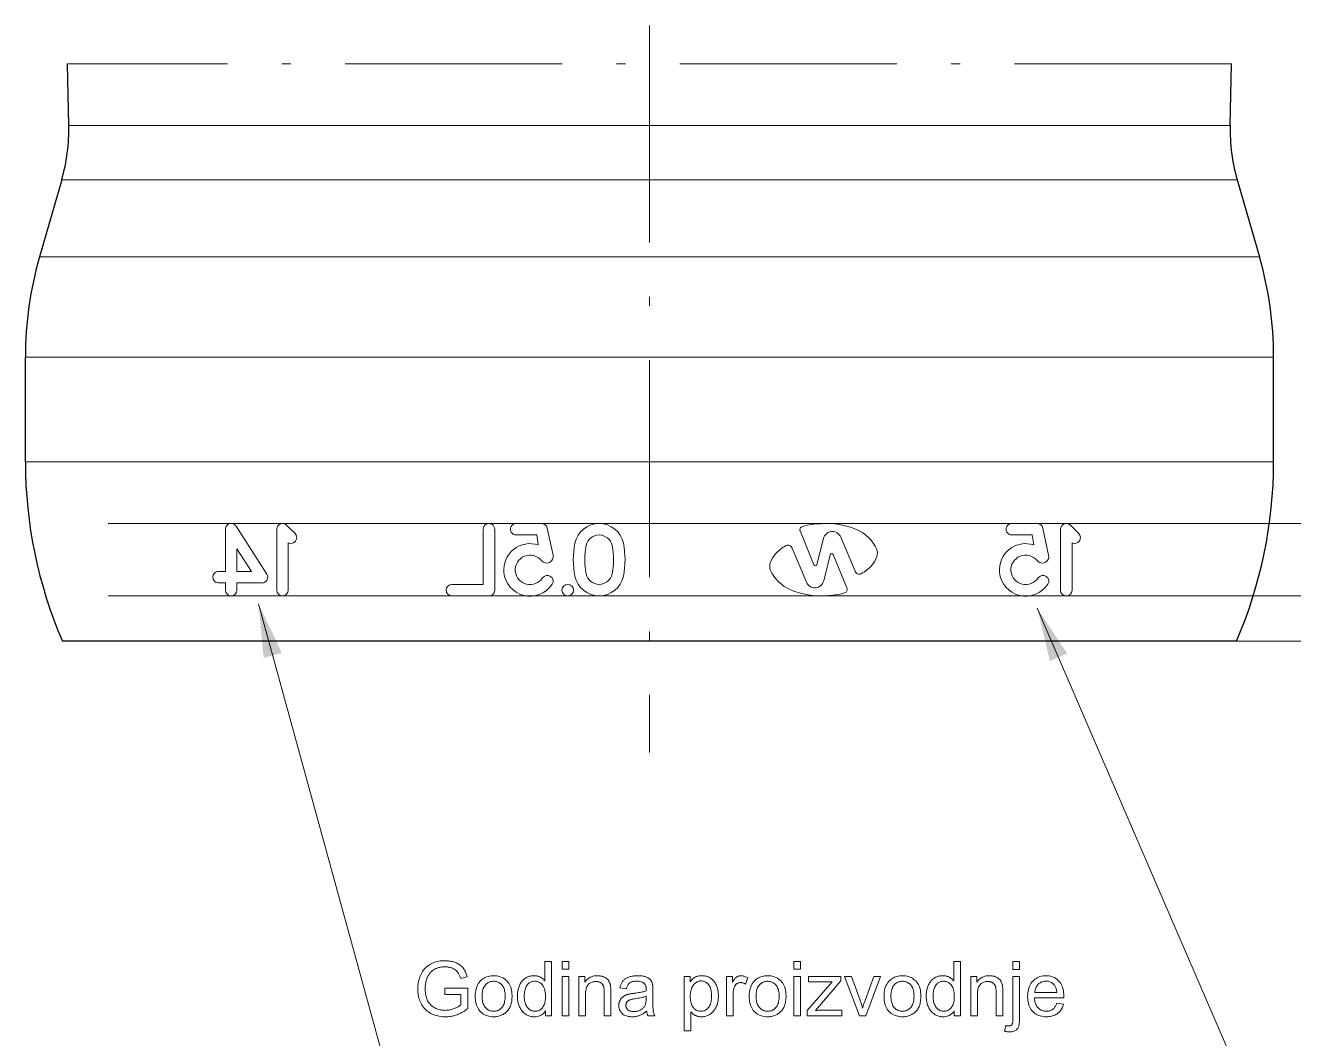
# Model space of a CAD drawing. Extents: x -99 to 297, y 0 to 529.
# Drawn here: x 186.3 to 256.4, y 100.9 to 156.9 of the extents above; entities that cross this region are included whole.
import ezdxf

# ---------------------------------------------------------------- set-up
doc = ezdxf.new("R2010")
doc.units = 0
doc.linetypes.add('DASHDOT', pattern=[18.5, 12, -3, 0.5, -3])

msp = doc.modelspace()

# ---------------------------------------------------------------- linework, layer by layer
at = {"color": 7, "linetype": 'DASHDOT', "lineweight": 13}
for p, q in [((220.756, 156.934), (220.756, 116.74)), ((252.935, 154.808), (188.577, 154.808))]:
    msp.add_line(p, q, dxfattribs=at)
at = {"color": 7, "lineweight": 30, "ltscale": 0.085173}
for p, q in [((188.656, 151.402), (188.577, 154.808)), ((252.856, 151.402), (252.935, 154.808))]:
    msp.add_line(p, q, dxfattribs=at)
at = {"color": 7, "lineweight": 13}
for p, q in [((248.927, 151.402), (188.656, 151.402)), ((249.268, 148.398), (188.267, 148.398)), ((250.345, 144.147), (187.04, 144.147)), ((251.033, 138.602), (186.256, 138.602)), ((251.033, 132.802), (186.256, 132.802)), ((190.837, 129.402), (250.655, 129.402)), ((190.837, 125.402), (250.655, 125.402))]:
    msp.add_line(p, q, dxfattribs=at)
at = {"color": 7, "lineweight": 13, "ltscale": 0.09824}
msp.add_line((252.856, 151.402), (248.927, 151.402), dxfattribs=at)
at = {"color": 7, "lineweight": 30, "ltscale": 0.110604}
for p, q in [((188.267, 148.398), (187.04, 144.147)), ((253.246, 148.398), (254.472, 144.147))]:
    msp.add_line(p, q, dxfattribs=at)
at = {"color": 7, "lineweight": 13, "ltscale": 0.099431}
msp.add_line((253.246, 148.398), (249.268, 148.398), dxfattribs=at)
at = {"color": 7, "lineweight": 13, "ltscale": 0.103185}
msp.add_line((254.472, 144.147), (250.345, 144.147), dxfattribs=at)
at = {"color": 7, "lineweight": 30, "ltscale": 0.145}
for p, q in [((186.256, 132.802), (186.256, 138.602)), ((255.256, 132.802), (255.256, 138.602))]:
    msp.add_line(p, q, dxfattribs=at)
at = {"color": 7, "lineweight": 13, "ltscale": 0.105585}
for p, q in [((255.256, 138.602), (251.033, 138.602)), ((255.256, 132.802), (251.033, 132.802))]:
    msp.add_line(p, q, dxfattribs=at)
at = {"color": 7, "lineweight": 13, "ltscale": 0.058433}
msp.add_line((197.317, 126.755), (197.317, 129.093), dxfattribs=at)
msp.add_line((197.317, 126.755), (197.317, 129.093), dxfattribs=at)
at = {"color": 7, "lineweight": 13, "ltscale": 0.078729}
msp.add_line((197.902, 129.259), (199.604, 126.609), dxfattribs=at)
msp.add_line((197.902, 129.259), (199.604, 126.609), dxfattribs=at)
at = {"color": 7, "lineweight": 13, "ltscale": 0.084102}
for p, q in [((200.155, 125.723), (200.155, 129.087)), ((200.155, 125.723), (200.155, 129.087)), ((212.2, 129.084), (212.2, 125.72)), ((243.479, 125.72), (243.479, 129.084)), ((243.479, 125.72), (243.479, 129.084))]:
    msp.add_line(p, q, dxfattribs=at)
at = {"color": 7, "lineweight": 13, "ltscale": 0.016542}
for p, q in [((200.698, 129.312), (201.165, 128.844)), ((200.698, 129.312), (201.165, 128.844)), ((244.021, 129.309), (244.489, 128.841)), ((244.021, 129.309), (244.489, 128.841))]:
    msp.add_line(p, q, dxfattribs=at)
at = {"color": 7, "lineweight": 13, "ltscale": 0.076154}
msp.add_line((211.564, 129.084), (211.564, 126.038), dxfattribs=at)
at = {"color": 7, "lineweight": 13, "ltscale": 0.035206}
for p, q in [((213.385, 129.402), (214.794, 129.402)), ((240.783, 129.402), (242.191, 129.402))]:
    msp.add_line(p, q, dxfattribs=at)
at = {"color": 7, "lineweight": 13, "ltscale": 0.038399}
for p, q in [((215.105, 129.15), (215.424, 127.648)), ((242.502, 129.15), (242.821, 127.648))]:
    msp.add_line(p, q, dxfattribs=at)
at = {"color": 5, "lineweight": 13}
for p, q in [((250.655, 129.402), (276.704, 129.402)), ((250.655, 125.402), (276.704, 125.402))]:
    msp.add_line(p, q, dxfattribs=at)
at = {"color": 7, "lineweight": 13, "ltscale": 0.065396}
for p, q in [((200.791, 125.723), (200.791, 128.339)), ((200.791, 125.723), (200.791, 128.339)), ((244.115, 125.72), (244.115, 128.336)), ((244.115, 125.72), (244.115, 128.336))]:
    msp.add_line(p, q, dxfattribs=at)
at = {"color": 7, "lineweight": 13, "ltscale": 0.028398}
for p, q in [((213.385, 128.766), (214.521, 128.766)), ((240.783, 128.766), (241.919, 128.766))]:
    msp.add_line(p, q, dxfattribs=at)
at = {"color": 7, "lineweight": 13, "ltscale": 0.0139}
for p, q in [((214.521, 128.766), (214.607, 128.217)), ((241.919, 128.766), (242.004, 128.217))]:
    msp.add_line(p, q, dxfattribs=at)
at = {"color": 7, "lineweight": 13, "ltscale": 0.049783}
for p, q in [((229.095, 128.959), (229.848, 127.115)), ((231.666, 125.845), (230.913, 127.688))]:
    msp.add_line(p, q, dxfattribs=at)
at = {"color": 7, "lineweight": 13, "ltscale": 0.037178}
msp.add_line((230.374, 128.572), (230.013, 127.13), dxfattribs=at)
at = {"color": 7, "lineweight": 13, "ltscale": 0.051189}
for p, q in [((231.33, 128.646), (232.124, 126.758)), ((229.431, 126.158), (228.637, 128.045))]:
    msp.add_line(p, q, dxfattribs=at)
at = {"color": 7, "lineweight": 13, "ltscale": 0.037092}
msp.add_line((197.953, 128.004), (198.755, 126.755), dxfattribs=at)
msp.add_line((197.953, 128.004), (198.755, 126.755), dxfattribs=at)
at = {"color": 7, "lineweight": 13, "ltscale": 0.031208}
msp.add_line((197.953, 128.004), (197.953, 126.755), dxfattribs=at)
msp.add_line((197.953, 128.004), (197.953, 126.755), dxfattribs=at)
at = {"color": 7, "lineweight": 13, "ltscale": 0.037179}
msp.add_line((230.387, 126.231), (230.748, 127.674), dxfattribs=at)
at = {"color": 7, "lineweight": 13, "ltscale": 0.009631}
for p, q in [((196.932, 126.755), (197.317, 126.755)), ((196.932, 126.755), (197.317, 126.755)), ((197.317, 126.119), (196.932, 126.119)), ((197.317, 126.119), (196.932, 126.119))]:
    msp.add_line(p, q, dxfattribs=at)
at = {"color": 7, "lineweight": 13, "ltscale": 0.020046}
msp.add_line((197.953, 126.755), (198.755, 126.755), dxfattribs=at)
msp.add_line((197.953, 126.755), (198.755, 126.755), dxfattribs=at)
at = {"color": 7, "lineweight": 13, "ltscale": 0.009946}
for p, q in [((197.317, 126.119), (197.317, 125.721)), ((197.317, 126.119), (197.317, 125.721)), ((197.953, 126.119), (197.953, 125.721)), ((197.953, 126.119), (197.953, 125.721))]:
    msp.add_line(p, q, dxfattribs=at)
at = {"color": 7, "lineweight": 13, "ltscale": 0.034599}
msp.add_line((199.337, 126.119), (197.953, 126.119), dxfattribs=at)
at = {"color": 7, "lineweight": 13, "ltscale": 0.043213}
msp.add_line((211.564, 126.038), (209.835, 126.038), dxfattribs=at)
at = {"color": 7, "lineweight": 13, "ltscale": 0.051162}
msp.add_line((211.882, 125.402), (209.835, 125.402), dxfattribs=at)
at = {"color": 5, "lineweight": 13, "ltscale": 0.401656}
msp.add_line((250.655, 125.402), (266.721, 125.402), dxfattribs=at)
at = {"color": 7, "lineweight": 30}
msp.add_line((253.206, 122.902), (188.306, 122.902), dxfattribs=at)
at = {"color": 5, "lineweight": 13, "ltscale": 0.337868}
msp.add_line((253.206, 122.902), (266.721, 122.902), dxfattribs=at)
at = {"color": 7, "lineweight": 13}
for points in [[(199.149, 124.958), (207.073, 96.115), (243.836, 96.115)], [(242.194, 124.72), (254.536, 96.137), (280.364, 96.137)]]:
    msp.add_lwpolyline(points, dxfattribs=at)
for points in [[(209.451, 103.362), (209.451, 103.714), (210.722, 103.716), (210.722, 102.602), (210.663, 102.557), (210.604, 102.514), (210.545, 102.473), (210.485, 102.434), (210.425, 102.398), (210.364, 102.364), (210.303, 102.332), (210.242, 102.303), (210.18, 102.276), (210.118, 102.251), (210.056, 102.229), (209.993, 102.209), (209.93, 102.191), (209.867, 102.176), (209.803, 102.163), (209.739, 102.153), (209.675, 102.144), (209.61, 102.139), (209.545, 102.135), (209.48, 102.134), (209.392, 102.136), (209.306, 102.141), (209.222, 102.151), (209.139, 102.164), (209.058, 102.181), (208.978, 102.202), (208.9, 102.227), (208.824, 102.255), (208.749, 102.287), (208.676, 102.323), (208.606, 102.363), (208.539, 102.406), (208.476, 102.452), (208.416, 102.502), (208.359, 102.555), (208.307, 102.611), (208.257, 102.671), (208.212, 102.734), (208.17, 102.801), (208.131, 102.871), (208.096, 102.943), (208.065, 103.017), (208.037, 103.093), (208.013, 103.17), (207.993, 103.25), (207.976, 103.33), (207.963, 103.413), (207.954, 103.497), (207.949, 103.583), (207.947, 103.671), (207.949, 103.758), (207.954, 103.843), (207.963, 103.928), (207.976, 104.012), (207.993, 104.094), (208.013, 104.175), (208.037, 104.255), (208.064, 104.334), (208.095, 104.412), (208.13, 104.488), (208.168, 104.562), (208.21, 104.632), (208.254, 104.698), (208.302, 104.761), (208.353, 104.819), (208.408, 104.873), (208.465, 104.924), (208.526, 104.97), (208.59, 105.013), (208.657, 105.052), (208.727, 105.087), (208.799, 105.118), (208.873, 105.146), (208.949, 105.17), (209.027, 105.19), (209.107, 105.207), (209.189, 105.22), (209.274, 105.229), (209.36, 105.234), (209.449, 105.236), (209.513, 105.235), (209.577, 105.232), (209.639, 105.227), (209.699, 105.219), (209.759, 105.21), (209.817, 105.198), (209.874, 105.184), (209.93, 105.169), (209.984, 105.151), (210.037, 105.131), (210.089, 105.109), (210.138, 105.085), (210.185, 105.06), (210.229, 105.033), (210.272, 105.005), (210.312, 104.974), (210.35, 104.943), (210.385, 104.909), (210.419, 104.874), (210.45, 104.837), (210.479, 104.798), (210.507, 104.757), (210.533, 104.714), (210.558, 104.668), (210.581, 104.62), (210.603, 104.57), (210.624, 104.517), (210.643, 104.463), (210.66, 104.405), (210.677, 104.346), (210.319, 104.248), (210.305, 104.293), (210.29, 104.335), (210.275, 104.376), (210.259, 104.415), (210.243, 104.452), (210.226, 104.487), (210.208, 104.52), (210.19, 104.552), (210.171, 104.581), (210.151, 104.608), (210.13, 104.634), (210.107, 104.658), (210.083, 104.682), (210.057, 104.704), (210.029, 104.726), (210, 104.746), (209.968, 104.766), (209.935, 104.784), (209.901, 104.801), (209.864, 104.818), (209.827, 104.833), (209.788, 104.846), (209.749, 104.858), (209.709, 104.868), (209.668, 104.877), (209.626, 104.884), (209.584, 104.889), (209.54, 104.893), (209.496, 104.896), (209.451, 104.896), (209.397, 104.896), (209.345, 104.893), (209.294, 104.889), (209.245, 104.883), (209.197, 104.876), (209.151, 104.867), (209.106, 104.856), (209.063, 104.843), (209.021, 104.829), (208.98, 104.814), (208.941, 104.796), (208.904, 104.778), (208.868, 104.759), (208.834, 104.739), (208.801, 104.718), (208.77, 104.695), (208.74, 104.672), (208.712, 104.648), (208.685, 104.622), (208.66, 104.596), (208.636, 104.568), (208.614, 104.541), (208.592, 104.512), (208.571, 104.483), (208.552, 104.454), (208.533, 104.424), (208.516, 104.393), (208.5, 104.362), (208.485, 104.331), (208.471, 104.299), (208.449, 104.243), (208.43, 104.186), (208.412, 104.128), (208.397, 104.069), (208.385, 104.009), (208.374, 103.948), (208.366, 103.886), (208.361, 103.823), (208.357, 103.76), (208.356, 103.695), (208.358, 103.616), (208.362, 103.54), (208.369, 103.466), (208.378, 103.395), (208.391, 103.327), (208.406, 103.261), (208.424, 103.198), (208.445, 103.137), (208.468, 103.079), (208.494, 103.024), (208.523, 102.971), (208.555, 102.922), (208.589, 102.874), (208.625, 102.83), (208.664, 102.789), (208.705, 102.75), (208.749, 102.714), (208.796, 102.681), (208.845, 102.65), (208.896, 102.623), (208.95, 102.598), (209.003, 102.576), (209.058, 102.556), (209.113, 102.539), (209.169, 102.525), (209.225, 102.513), (209.282, 102.504), (209.34, 102.497), (209.398, 102.493), (209.457, 102.492), (209.509, 102.493), (209.56, 102.496), (209.611, 102.501), (209.661, 102.508), (209.712, 102.517), (209.762, 102.528), (209.812, 102.541), (209.862, 102.555), (209.911, 102.572), (209.961, 102.591), (210.008, 102.611), (210.054, 102.631), (210.097, 102.652), (210.138, 102.673), (210.176, 102.694), (210.212, 102.715), (210.246, 102.737), (210.277, 102.758), (210.306, 102.781), (210.333, 102.803), (210.333, 103.362)], [(215.001, 102.185), (215.001, 102.459), (214.957, 102.398), (214.91, 102.343), (214.859, 102.294), (214.804, 102.252), (214.745, 102.217), (214.683, 102.188), (214.616, 102.165), (214.546, 102.149), (214.471, 102.139), (214.393, 102.136), (214.341, 102.137), (214.291, 102.142), (214.241, 102.149), (214.192, 102.159), (214.144, 102.172), (214.096, 102.187), (214.05, 102.206), (214.004, 102.228), (213.959, 102.252), (213.915, 102.279), (213.873, 102.309), (213.832, 102.341), (213.793, 102.375), (213.757, 102.412), (213.722, 102.451), (213.689, 102.492), (213.658, 102.535), (213.629, 102.581), (213.602, 102.629), (213.578, 102.679), (213.555, 102.731), (213.534, 102.785), (213.516, 102.84), (213.501, 102.897), (213.488, 102.955), (213.477, 103.015), (213.469, 103.076), (213.463, 103.139), (213.459, 103.204), (213.458, 103.27), (213.459, 103.334), (213.462, 103.397), (213.468, 103.459), (213.475, 103.52), (213.485, 103.58), (213.497, 103.638), (213.511, 103.695), (213.527, 103.752), (213.546, 103.806), (213.566, 103.86), (213.589, 103.912), (213.614, 103.961), (213.641, 104.008), (213.67, 104.052), (213.702, 104.094), (213.735, 104.133), (213.771, 104.17), (213.809, 104.205), (213.849, 104.237), (213.892, 104.266), (213.936, 104.293), (213.98, 104.317), (214.026, 104.338), (214.073, 104.357), (214.121, 104.372), (214.17, 104.385), (214.22, 104.395), (214.271, 104.402), (214.324, 104.406), (214.377, 104.407), (214.415, 104.407), (214.453, 104.404), (214.491, 104.4), (214.527, 104.394), (214.562, 104.387), (214.597, 104.378), (214.631, 104.367), (214.663, 104.354), (214.695, 104.34), (214.727, 104.324), (214.757, 104.307), (214.786, 104.289), (214.813, 104.27), (214.84, 104.25), (214.866, 104.229), (214.89, 104.207), (214.913, 104.184), (214.935, 104.16), (214.956, 104.135), (214.976, 104.109), (214.976, 105.185), (215.343, 105.185), (215.343, 102.185)], [(215.924, 104.761), (215.924, 105.185), (216.292, 105.185), (216.292, 104.761)], [(228.738, 104.761), (228.738, 105.185), (229.107, 105.185), (229.107, 104.761)], [(237.599, 102.185), (237.599, 102.459), (237.556, 102.398), (237.509, 102.343), (237.457, 102.294), (237.403, 102.252), (237.344, 102.217), (237.281, 102.188), (237.214, 102.165), (237.144, 102.149), (237.07, 102.139), (236.991, 102.136), (236.94, 102.137), (236.889, 102.142), (236.839, 102.149), (236.79, 102.159), (236.742, 102.172), (236.694, 102.187), (236.648, 102.206), (236.602, 102.228), (236.557, 102.252), (236.513, 102.279), (236.471, 102.309), (236.43, 102.341), (236.391, 102.375), (236.355, 102.412), (236.32, 102.451), (236.287, 102.492), (236.256, 102.535), (236.228, 102.581), (236.201, 102.629), (236.176, 102.679), (236.153, 102.731), (236.133, 102.785), (236.115, 102.84), (236.099, 102.897), (236.086, 102.955), (236.075, 103.015), (236.067, 103.076), (236.061, 103.139), (236.057, 103.204), (236.056, 103.27), (236.057, 103.334), (236.06, 103.397), (236.066, 103.459), (236.073, 103.52), (236.083, 103.58), (236.095, 103.638), (236.109, 103.695), (236.125, 103.752), (236.144, 103.806), (236.164, 103.86), (236.187, 103.912), (236.212, 103.961), (236.239, 104.008), (236.269, 104.052), (236.3, 104.094), (236.334, 104.133), (236.369, 104.17), (236.407, 104.205), (236.448, 104.237), (236.49, 104.266), (236.534, 104.293), (236.579, 104.317), (236.625, 104.338), (236.672, 104.357), (236.72, 104.372), (236.769, 104.385), (236.819, 104.395), (236.87, 104.402), (236.922, 104.406), (236.975, 104.407), (237.014, 104.407), (237.052, 104.404), (237.089, 104.4), (237.125, 104.394), (237.161, 104.387), (237.195, 104.378), (237.229, 104.367), (237.262, 104.354), (237.294, 104.34), (237.325, 104.324), (237.355, 104.307), (237.384, 104.289), (237.412, 104.27), (237.438, 104.25), (237.464, 104.229), (237.488, 104.207), (237.512, 104.184), (237.534, 104.16), (237.555, 104.135), (237.574, 104.109), (237.574, 105.185), (237.941, 105.185), (237.941, 102.185)], [(240.849, 104.757), (240.849, 105.185), (241.217, 105.185), (241.217, 104.757)], [(211.123, 103.272), (211.126, 103.389), (211.136, 103.501), (211.153, 103.606), (211.177, 103.704), (211.207, 103.797), (211.244, 103.883), (211.287, 103.963), (211.338, 104.037), (211.395, 104.105), (211.458, 104.166), (211.516, 104.212), (211.576, 104.253), (211.638, 104.289), (211.702, 104.32), (211.77, 104.347), (211.839, 104.369), (211.911, 104.386), (211.986, 104.398), (212.063, 104.405), (212.142, 104.407), (212.23, 104.404), (212.315, 104.396), (212.396, 104.381), (212.474, 104.36), (212.549, 104.334), (212.621, 104.302), (212.689, 104.263), (212.754, 104.219), (212.816, 104.169), (212.875, 104.114), (212.929, 104.053), (212.977, 103.987), (213.02, 103.917), (213.057, 103.843), (213.088, 103.764), (213.114, 103.681), (213.133, 103.593), (213.148, 103.5), (213.156, 103.404), (213.159, 103.302), (213.158, 103.22), (213.154, 103.142), (213.148, 103.067), (213.139, 102.995), (213.128, 102.928), (213.114, 102.863), (213.097, 102.803), (213.078, 102.746), (213.057, 102.692), (213.033, 102.642), (213.007, 102.595), (212.978, 102.55), (212.947, 102.508), (212.914, 102.467), (212.879, 102.429), (212.841, 102.392), (212.801, 102.358), (212.758, 102.326), (212.714, 102.297), (212.667, 102.269), (212.618, 102.244), (212.569, 102.221), (212.519, 102.201), (212.467, 102.184), (212.415, 102.169), (212.362, 102.157), (212.309, 102.148), (212.254, 102.141), (212.198, 102.137), (212.142, 102.136), (212.052, 102.139), (211.966, 102.148), (211.884, 102.162), (211.805, 102.183), (211.729, 102.209), (211.657, 102.241), (211.589, 102.279), (211.524, 102.323), (211.462, 102.373), (211.404, 102.428), (211.351, 102.49), (211.303, 102.556), (211.261, 102.627), (211.224, 102.704), (211.193, 102.786), (211.168, 102.872), (211.148, 102.965), (211.134, 103.062), (211.126, 103.164)], [(211.501, 103.272), (211.503, 103.19), (211.509, 103.113), (211.518, 103.04), (211.531, 102.971), (211.547, 102.907), (211.567, 102.846), (211.591, 102.79), (211.618, 102.738), (211.649, 102.69), (211.684, 102.646), (211.721, 102.607), (211.76, 102.572), (211.801, 102.54), (211.844, 102.513), (211.889, 102.491), (211.936, 102.472), (211.985, 102.457), (212.035, 102.447), (212.088, 102.441), (212.142, 102.439), (212.196, 102.441), (212.248, 102.447), (212.298, 102.458), (212.347, 102.472), (212.393, 102.491), (212.438, 102.514), (212.481, 102.541), (212.522, 102.572), (212.561, 102.608), (212.598, 102.647), (212.633, 102.691), (212.664, 102.74), (212.691, 102.792), (212.715, 102.849), (212.735, 102.911), (212.751, 102.977), (212.764, 103.047), (212.773, 103.122), (212.779, 103.201), (212.78, 103.284), (212.779, 103.363), (212.773, 103.437), (212.764, 103.508), (212.751, 103.575), (212.735, 103.638), (212.715, 103.697), (212.691, 103.753), (212.663, 103.804), (212.632, 103.851), (212.597, 103.895), (212.56, 103.934), (212.52, 103.969), (212.479, 104.001), (212.437, 104.028), (212.392, 104.05), (212.345, 104.069), (212.297, 104.084), (212.247, 104.094), (212.196, 104.1), (212.142, 104.102), (212.088, 104.1), (212.035, 104.094), (211.985, 104.084), (211.936, 104.069), (211.889, 104.051), (211.844, 104.028), (211.801, 104.001), (211.76, 103.97), (211.721, 103.935), (211.684, 103.896), (211.649, 103.852), (211.618, 103.805), (211.591, 103.753), (211.567, 103.697), (211.547, 103.636), (211.531, 103.572), (211.518, 103.503), (211.509, 103.43), (211.503, 103.353)], [(213.836, 103.27), (213.838, 103.188), (213.843, 103.111), (213.852, 103.038), (213.865, 102.969), (213.88, 102.905), (213.9, 102.844), (213.923, 102.788), (213.949, 102.737), (213.979, 102.689), (214.012, 102.645), (214.048, 102.606), (214.085, 102.571), (214.124, 102.54), (214.163, 102.513), (214.204, 102.49), (214.246, 102.472), (214.29, 102.457), (214.335, 102.447), (214.381, 102.441), (214.428, 102.439), (214.475, 102.441), (214.521, 102.447), (214.566, 102.456), (214.609, 102.47), (214.651, 102.488), (214.691, 102.51), (214.73, 102.535), (214.768, 102.565), (214.804, 102.599), (214.838, 102.636), (214.87, 102.678), (214.899, 102.723), (214.924, 102.773), (214.946, 102.827), (214.965, 102.886), (214.98, 102.948), (214.992, 103.014), (215, 103.085), (215.005, 103.16), (215.007, 103.239), (215.005, 103.326), (215, 103.408), (214.991, 103.485), (214.979, 103.558), (214.964, 103.626), (214.945, 103.689), (214.923, 103.747), (214.897, 103.801), (214.868, 103.85), (214.835, 103.894), (214.8, 103.933), (214.763, 103.969), (214.725, 104), (214.685, 104.027), (214.643, 104.05), (214.6, 104.069), (214.555, 104.084), (214.509, 104.094), (214.461, 104.1), (214.411, 104.102), (214.363, 104.1), (214.316, 104.094), (214.271, 104.084), (214.228, 104.07), (214.186, 104.052), (214.146, 104.03), (214.107, 104.004), (214.07, 103.974), (214.035, 103.94), (214.001, 103.902), (213.97, 103.859), (213.942, 103.812), (213.917, 103.761), (213.896, 103.704), (213.878, 103.644), (213.863, 103.578), (213.851, 103.508), (213.843, 103.433), (213.838, 103.354)], [(215.924, 102.185), (215.924, 104.358), (216.292, 104.358), (216.292, 102.185)], [(216.853, 102.185), (216.853, 104.358), (217.184, 104.358), (217.184, 104.049), (217.234, 104.117), (217.289, 104.178), (217.347, 104.232), (217.41, 104.278), (217.477, 104.318), (217.548, 104.35), (217.624, 104.375), (217.704, 104.393), (217.788, 104.404), (217.876, 104.407), (217.915, 104.407), (217.953, 104.405), (217.991, 104.401), (218.028, 104.396), (218.064, 104.39), (218.1, 104.382), (218.135, 104.373), (218.17, 104.362), (218.204, 104.35), (218.237, 104.337), (218.269, 104.322), (218.3, 104.307), (218.329, 104.29), (218.356, 104.273), (218.381, 104.255), (218.405, 104.236), (218.427, 104.216), (218.448, 104.196), (218.467, 104.174), (218.484, 104.152), (218.5, 104.128), (218.514, 104.104), (218.528, 104.079), (218.541, 104.053), (218.553, 104.026), (218.564, 103.999), (218.574, 103.97), (218.583, 103.941), (218.591, 103.91), (218.598, 103.879), (218.602, 103.857), (218.606, 103.832), (218.609, 103.804), (218.611, 103.773), (218.614, 103.739), (218.616, 103.701), (218.617, 103.661), (218.618, 103.617), (218.619, 103.571), (218.619, 103.521), (218.619, 102.185), (218.25, 102.185), (218.25, 103.507), (218.25, 103.551), (218.249, 103.592), (218.247, 103.632), (218.244, 103.669), (218.24, 103.704), (218.235, 103.736), (218.229, 103.766), (218.223, 103.794), (218.216, 103.82), (218.207, 103.844), (218.198, 103.865), (218.188, 103.886), (218.176, 103.906), (218.162, 103.926), (218.148, 103.944), (218.132, 103.961), (218.115, 103.978), (218.096, 103.993), (218.076, 104.008), (218.055, 104.022), (218.033, 104.034), (218.01, 104.046), (217.986, 104.056), (217.961, 104.064), (217.936, 104.071), (217.91, 104.077), (217.883, 104.082), (217.856, 104.085), (217.827, 104.087), (217.798, 104.088), (217.752, 104.087), (217.707, 104.082), (217.663, 104.075), (217.62, 104.064), (217.579, 104.051), (217.539, 104.034), (217.5, 104.015), (217.463, 103.993), (217.427, 103.967), (217.392, 103.939), (217.36, 103.906), (217.33, 103.868), (217.305, 103.825), (217.283, 103.776), (217.264, 103.722), (217.248, 103.663), (217.236, 103.598), (217.228, 103.528), (217.223, 103.453), (217.221, 103.372), (217.221, 102.185)], [(220.602, 102.453), (220.561, 102.419), (220.52, 102.388), (220.48, 102.358), (220.44, 102.33), (220.401, 102.305), (220.362, 102.281), (220.323, 102.26), (220.284, 102.24), (220.246, 102.223), (220.208, 102.207), (220.17, 102.194), (220.131, 102.182), (220.092, 102.171), (220.052, 102.162), (220.012, 102.154), (219.971, 102.147), (219.929, 102.142), (219.887, 102.139), (219.845, 102.137), (219.802, 102.136), (219.732, 102.138), (219.665, 102.143), (219.602, 102.152), (219.542, 102.164), (219.485, 102.18), (219.432, 102.199), (219.381, 102.222), (219.335, 102.248), (219.291, 102.278), (219.251, 102.311), (219.215, 102.347), (219.182, 102.385), (219.153, 102.425), (219.128, 102.466), (219.107, 102.51), (219.09, 102.556), (219.076, 102.603), (219.066, 102.653), (219.061, 102.704), (219.059, 102.758), (219.059, 102.79), (219.062, 102.821), (219.065, 102.851), (219.07, 102.881), (219.077, 102.911), (219.085, 102.94), (219.094, 102.968), (219.105, 102.996), (219.118, 103.023), (219.131, 103.05), (219.146, 103.075), (219.162, 103.1), (219.179, 103.124), (219.197, 103.147), (219.215, 103.169), (219.235, 103.189), (219.255, 103.209), (219.276, 103.227), (219.299, 103.245), (219.322, 103.261), (219.346, 103.277), (219.37, 103.292), (219.395, 103.306), (219.421, 103.319), (219.447, 103.331), (219.474, 103.343), (219.501, 103.354), (219.529, 103.364), (219.558, 103.374), (219.587, 103.382), (219.61, 103.388), (219.635, 103.393), (219.662, 103.399), (219.691, 103.405), (219.723, 103.41), (219.757, 103.416), (219.793, 103.421), (219.831, 103.427), (219.871, 103.432), (219.914, 103.437), (220.001, 103.448), (220.083, 103.459), (220.161, 103.471), (220.233, 103.483), (220.301, 103.496), (220.365, 103.509), (220.423, 103.522), (220.477, 103.536), (220.527, 103.55), (220.571, 103.564), (220.571, 103.579), (220.572, 103.592), (220.572, 103.605), (220.572, 103.616), (220.573, 103.626), (220.573, 103.635), (220.573, 103.643), (220.573, 103.65), (220.573, 103.656), (220.573, 103.66), (220.572, 103.704), (220.569, 103.745), (220.564, 103.784), (220.556, 103.819), (220.547, 103.852), (220.536, 103.883), (220.522, 103.91), (220.506, 103.935), (220.489, 103.958), (220.469, 103.978), (220.439, 104.001), (220.407, 104.023), (220.372, 104.041), (220.334, 104.057), (220.293, 104.071), (220.25, 104.082), (220.204, 104.091), (220.155, 104.097), (220.104, 104.101), (220.049, 104.102), (219.999, 104.102), (219.951, 104.099), (219.906, 104.094), (219.863, 104.088), (219.823, 104.08), (219.786, 104.07), (219.752, 104.058), (219.72, 104.044), (219.692, 104.029), (219.666, 104.011), (219.641, 103.992), (219.619, 103.969), (219.597, 103.944), (219.577, 103.916), (219.558, 103.885), (219.54, 103.852), (219.524, 103.815), (219.509, 103.776), (219.495, 103.734), (219.482, 103.689), (219.122, 103.738), (219.133, 103.784), (219.144, 103.827), (219.157, 103.869), (219.172, 103.909), (219.187, 103.947), (219.204, 103.984), (219.222, 104.018), (219.241, 104.051), (219.262, 104.082), (219.284, 104.112), (219.307, 104.139), (219.333, 104.166), (219.36, 104.191), (219.39, 104.215), (219.421, 104.237), (219.455, 104.259), (219.491, 104.279), (219.528, 104.297), (219.568, 104.315), (219.609, 104.331), (219.652, 104.345), (219.697, 104.358), (219.743, 104.37), (219.79, 104.38), (219.839, 104.388), (219.889, 104.395), (219.94, 104.4), (219.993, 104.404), (220.047, 104.407), (220.102, 104.407), (220.157, 104.407), (220.21, 104.405), (220.26, 104.401), (220.308, 104.397), (220.355, 104.391), (220.399, 104.384), (220.441, 104.375), (220.481, 104.365), (220.519, 104.354), (220.555, 104.342), (220.589, 104.328), (220.621, 104.314), (220.651, 104.3), (220.679, 104.284), (220.706, 104.268), (220.73, 104.251), (220.753, 104.234), (220.774, 104.215), (220.793, 104.197), (220.81, 104.177), (220.826, 104.157), (220.841, 104.135), (220.855, 104.113), (220.868, 104.089), (220.88, 104.065), (220.891, 104.039), (220.901, 104.013), (220.91, 103.985), (220.918, 103.956), (220.925, 103.926), (220.929, 103.906), (220.932, 103.883), (220.934, 103.856), (220.937, 103.827), (220.939, 103.794), (220.941, 103.759), (220.942, 103.72), (220.943, 103.679), (220.943, 103.634), (220.943, 103.587), (220.943, 103.096), (220.944, 102.997), (220.944, 102.905), (220.946, 102.821), (220.947, 102.745), (220.949, 102.676), (220.952, 102.615), (220.955, 102.562), (220.959, 102.515), (220.963, 102.477), (220.967, 102.446), (220.972, 102.419), (220.978, 102.392), (220.985, 102.365), (220.993, 102.339), (221.002, 102.313), (221.012, 102.287), (221.023, 102.261), (221.034, 102.235), (221.047, 102.21), (221.06, 102.185), (220.675, 102.185), (220.664, 102.208), (220.654, 102.232), (220.645, 102.257), (220.636, 102.283), (220.628, 102.309), (220.621, 102.336), (220.615, 102.364), (220.61, 102.393), (220.605, 102.423)], [(222.679, 101.352), (222.679, 104.358), (223.014, 104.358), (223.014, 104.076), (223.038, 104.108), (223.063, 104.139), (223.088, 104.168), (223.114, 104.195), (223.141, 104.221), (223.168, 104.245), (223.196, 104.267), (223.224, 104.288), (223.253, 104.307), (223.283, 104.324), (223.313, 104.34), (223.345, 104.354), (223.378, 104.367), (223.412, 104.378), (223.448, 104.387), (223.485, 104.394), (223.523, 104.4), (223.562, 104.404), (223.603, 104.407), (223.645, 104.407), (223.7, 104.406), (223.753, 104.402), (223.806, 104.394), (223.857, 104.384), (223.907, 104.372), (223.955, 104.356), (224.002, 104.337), (224.048, 104.316), (224.093, 104.291), (224.136, 104.264), (224.177, 104.234), (224.217, 104.202), (224.254, 104.168), (224.289, 104.131), (224.323, 104.091), (224.354, 104.05), (224.383, 104.006), (224.41, 103.96), (224.434, 103.911), (224.457, 103.86), (224.478, 103.807), (224.496, 103.754), (224.512, 103.699), (224.527, 103.643), (224.538, 103.586), (224.548, 103.529), (224.556, 103.47), (224.561, 103.41), (224.564, 103.35), (224.566, 103.288), (224.564, 103.222), (224.561, 103.157), (224.555, 103.094), (224.546, 103.032), (224.536, 102.971), (224.522, 102.912), (224.507, 102.854), (224.489, 102.797), (224.469, 102.741), (224.446, 102.687), (224.421, 102.635), (224.394, 102.586), (224.364, 102.538), (224.333, 102.494), (224.299, 102.452), (224.263, 102.412), (224.225, 102.375), (224.185, 102.34), (224.143, 102.308), (224.098, 102.278), (224.052, 102.251), (224.006, 102.227), (223.959, 102.206), (223.912, 102.187), (223.864, 102.171), (223.816, 102.159), (223.767, 102.149), (223.718, 102.142), (223.668, 102.137), (223.618, 102.136), (223.582, 102.137), (223.546, 102.139), (223.511, 102.143), (223.477, 102.148), (223.443, 102.155), (223.411, 102.164), (223.379, 102.174), (223.348, 102.186), (223.317, 102.199), (223.288, 102.214), (223.259, 102.23), (223.231, 102.246), (223.205, 102.264), (223.179, 102.282), (223.154, 102.302), (223.131, 102.322), (223.108, 102.343), (223.087, 102.364), (223.067, 102.387), (223.047, 102.41), (223.047, 101.352)], [(223.012, 103.259), (223.014, 103.178), (223.019, 103.1), (223.028, 103.027), (223.04, 102.959), (223.055, 102.895), (223.074, 102.835), (223.096, 102.779), (223.121, 102.728), (223.15, 102.682), (223.182, 102.639), (223.217, 102.601), (223.253, 102.567), (223.291, 102.537), (223.33, 102.511), (223.37, 102.489), (223.412, 102.471), (223.455, 102.457), (223.5, 102.447), (223.546, 102.441), (223.594, 102.439), (223.642, 102.441), (223.689, 102.447), (223.735, 102.457), (223.779, 102.472), (223.821, 102.491), (223.863, 102.513), (223.903, 102.54), (223.941, 102.572), (223.978, 102.607), (224.014, 102.646), (224.047, 102.69), (224.077, 102.739), (224.103, 102.792), (224.126, 102.849), (224.145, 102.911), (224.161, 102.978), (224.173, 103.049), (224.182, 103.125), (224.187, 103.205), (224.189, 103.29), (224.187, 103.371), (224.182, 103.448), (224.174, 103.52), (224.162, 103.589), (224.146, 103.653), (224.128, 103.713), (224.105, 103.769), (224.08, 103.821), (224.051, 103.869), (224.018, 103.912), (223.983, 103.951), (223.947, 103.987), (223.91, 104.018), (223.871, 104.044), (223.831, 104.067), (223.789, 104.086), (223.746, 104.1), (223.702, 104.111), (223.657, 104.117), (223.61, 104.119), (223.563, 104.117), (223.518, 104.11), (223.474, 104.099), (223.43, 104.084), (223.388, 104.064), (223.347, 104.04), (223.307, 104.011), (223.268, 103.978), (223.23, 103.941), (223.193, 103.899), (223.159, 103.853), (223.128, 103.803), (223.101, 103.749), (223.078, 103.691), (223.058, 103.629), (223.041, 103.563), (223.029, 103.493), (223.02, 103.419), (223.014, 103.341)], [(225.006, 102.185), (225.006, 104.358), (225.337, 104.358), (225.337, 104.029), (225.362, 104.073), (225.387, 104.115), (225.411, 104.153), (225.435, 104.189), (225.459, 104.221), (225.482, 104.25), (225.505, 104.275), (225.528, 104.298), (225.55, 104.317), (225.571, 104.334), (225.593, 104.348), (225.615, 104.36), (225.638, 104.371), (225.661, 104.381), (225.684, 104.389), (225.708, 104.396), (225.732, 104.401), (225.757, 104.404), (225.782, 104.407), (225.808, 104.407), (225.845, 104.406), (225.882, 104.403), (225.92, 104.397), (225.958, 104.388), (225.995, 104.378), (226.033, 104.365), (226.071, 104.349), (226.11, 104.331), (226.148, 104.311), (226.186, 104.289), (226.059, 103.947), (226.032, 103.962), (226.005, 103.976), (225.978, 103.988), (225.951, 103.998), (225.924, 104.007), (225.897, 104.014), (225.87, 104.02), (225.843, 104.024), (225.816, 104.026), (225.789, 104.027), (225.765, 104.026), (225.742, 104.024), (225.719, 104.02), (225.697, 104.015), (225.675, 104.009), (225.653, 104.001), (225.632, 103.991), (225.612, 103.98), (225.592, 103.968), (225.572, 103.954), (225.554, 103.939), (225.536, 103.923), (225.52, 103.905), (225.504, 103.887), (225.49, 103.867), (225.477, 103.847), (225.465, 103.825), (225.454, 103.802), (225.444, 103.778), (225.435, 103.752), (225.424, 103.713), (225.413, 103.672), (225.404, 103.631), (225.396, 103.589), (225.389, 103.547), (225.384, 103.503), (225.379, 103.459), (225.376, 103.415), (225.375, 103.369), (225.374, 103.323), (225.374, 102.185)], [(226.268, 103.272), (226.272, 103.389), (226.282, 103.501), (226.298, 103.606), (226.322, 103.704), (226.352, 103.797), (226.389, 103.883), (226.433, 103.963), (226.483, 104.037), (226.54, 104.105), (226.604, 104.166), (226.661, 104.212), (226.721, 104.253), (226.783, 104.289), (226.848, 104.32), (226.915, 104.347), (226.984, 104.369), (227.056, 104.386), (227.131, 104.398), (227.208, 104.405), (227.287, 104.407), (227.375, 104.404), (227.46, 104.396), (227.541, 104.381), (227.62, 104.36), (227.695, 104.334), (227.766, 104.302), (227.834, 104.263), (227.9, 104.219), (227.961, 104.169), (228.02, 104.114), (228.074, 104.053), (228.122, 103.987), (228.165, 103.917), (228.202, 103.843), (228.233, 103.764), (228.259, 103.681), (228.279, 103.593), (228.293, 103.5), (228.301, 103.404), (228.304, 103.302), (228.303, 103.22), (228.299, 103.142), (228.293, 103.067), (228.284, 102.995), (228.273, 102.928), (228.259, 102.863), (228.243, 102.803), (228.224, 102.746), (228.202, 102.692), (228.178, 102.642), (228.152, 102.595), (228.124, 102.55), (228.093, 102.508), (228.059, 102.467), (228.024, 102.429), (227.986, 102.392), (227.946, 102.358), (227.904, 102.326), (227.859, 102.297), (227.812, 102.269), (227.764, 102.244), (227.714, 102.221), (227.664, 102.201), (227.613, 102.184), (227.561, 102.169), (227.508, 102.157), (227.454, 102.148), (227.399, 102.141), (227.344, 102.137), (227.287, 102.136), (227.198, 102.139), (227.112, 102.148), (227.029, 102.162), (226.95, 102.183), (226.875, 102.209), (226.803, 102.241), (226.734, 102.279), (226.669, 102.323), (226.608, 102.373), (226.55, 102.428), (226.496, 102.49), (226.448, 102.556), (226.406, 102.627), (226.369, 102.704), (226.339, 102.786), (226.313, 102.872), (226.293, 102.965), (226.279, 103.062), (226.271, 103.164)], [(226.647, 103.272), (226.649, 103.19), (226.654, 103.113), (226.663, 103.04), (226.676, 102.971), (226.692, 102.907), (226.712, 102.846), (226.736, 102.79), (226.763, 102.738), (226.794, 102.69), (226.829, 102.646), (226.866, 102.607), (226.905, 102.572), (226.947, 102.54), (226.99, 102.513), (227.035, 102.491), (227.081, 102.472), (227.13, 102.457), (227.181, 102.447), (227.233, 102.441), (227.287, 102.439), (227.341, 102.441), (227.393, 102.447), (227.444, 102.458), (227.492, 102.472), (227.538, 102.491), (227.583, 102.514), (227.626, 102.541), (227.667, 102.572), (227.706, 102.608), (227.744, 102.647), (227.778, 102.691), (227.809, 102.74), (227.837, 102.792), (227.86, 102.849), (227.88, 102.911), (227.897, 102.977), (227.909, 103.047), (227.918, 103.122), (227.924, 103.201), (227.926, 103.284), (227.924, 103.363), (227.918, 103.437), (227.909, 103.508), (227.896, 103.575), (227.88, 103.638), (227.86, 103.697), (227.836, 103.753), (227.809, 103.804), (227.777, 103.851), (227.743, 103.895), (227.705, 103.934), (227.666, 103.969), (227.625, 104.001), (227.582, 104.028), (227.537, 104.05), (227.491, 104.069), (227.443, 104.084), (227.393, 104.094), (227.341, 104.1), (227.287, 104.102), (227.233, 104.1), (227.181, 104.094), (227.13, 104.084), (227.081, 104.069), (227.035, 104.051), (226.99, 104.028), (226.947, 104.001), (226.905, 103.97), (226.866, 103.935), (226.829, 103.896), (226.794, 103.852), (226.763, 103.805), (226.736, 103.753), (226.712, 103.697), (226.692, 103.636), (226.676, 103.572), (226.663, 103.503), (226.654, 103.43), (226.649, 103.353)], [(228.738, 102.185), (228.738, 104.358), (229.107, 104.358), (229.107, 102.185)], [(229.473, 102.185), (229.473, 102.484), (230.856, 104.072), (230.81, 104.069), (230.764, 104.067), (230.72, 104.065), (230.677, 104.064), (230.635, 104.063), (230.594, 104.061), (230.554, 104.061), (230.515, 104.06), (230.477, 104.06), (230.441, 104.059), (229.555, 104.059), (229.555, 104.358), (231.331, 104.358), (231.331, 104.115), (230.154, 102.735), (229.927, 102.484), (229.976, 102.487), (230.025, 102.49), (230.073, 102.493), (230.12, 102.496), (230.167, 102.498), (230.213, 102.499), (230.259, 102.5), (230.304, 102.501), (230.348, 102.502), (230.392, 102.502), (231.396, 102.502), (231.396, 102.185)], [(232.366, 102.185), (231.54, 104.358), (231.928, 104.358), (232.395, 103.057), (232.41, 103.014), (232.425, 102.972), (232.439, 102.929), (232.454, 102.885), (232.468, 102.842), (232.481, 102.798), (232.495, 102.754), (232.508, 102.709), (232.521, 102.664), (232.534, 102.619), (232.544, 102.654), (232.555, 102.69), (232.567, 102.728), (232.58, 102.767), (232.593, 102.808), (232.607, 102.85), (232.622, 102.894), (232.638, 102.938), (232.654, 102.985), (232.671, 103.032), (233.154, 104.358), (233.533, 104.358), (232.71, 102.185)], [(233.721, 103.272), (233.724, 103.389), (233.735, 103.501), (233.751, 103.606), (233.775, 103.704), (233.805, 103.797), (233.842, 103.883), (233.886, 103.963), (233.936, 104.037), (233.993, 104.105), (234.057, 104.166), (234.114, 104.212), (234.174, 104.253), (234.236, 104.289), (234.301, 104.32), (234.368, 104.347), (234.437, 104.369), (234.509, 104.386), (234.584, 104.398), (234.661, 104.405), (234.74, 104.407), (234.828, 104.404), (234.913, 104.396), (234.994, 104.381), (235.073, 104.36), (235.147, 104.334), (235.219, 104.302), (235.287, 104.263), (235.352, 104.219), (235.414, 104.169), (235.473, 104.114), (235.527, 104.053), (235.575, 103.987), (235.618, 103.917), (235.655, 103.843), (235.686, 103.764), (235.712, 103.681), (235.732, 103.593), (235.746, 103.5), (235.754, 103.404), (235.757, 103.302), (235.756, 103.22), (235.752, 103.142), (235.746, 103.067), (235.737, 102.995), (235.726, 102.928), (235.712, 102.863), (235.696, 102.803), (235.677, 102.746), (235.655, 102.692), (235.631, 102.642), (235.605, 102.595), (235.576, 102.55), (235.546, 102.508), (235.512, 102.467), (235.477, 102.429), (235.439, 102.392), (235.399, 102.358), (235.357, 102.326), (235.312, 102.297), (235.265, 102.269), (235.217, 102.244), (235.167, 102.221), (235.117, 102.201), (235.066, 102.184), (235.014, 102.169), (234.961, 102.157), (234.907, 102.148), (234.852, 102.141), (234.797, 102.137), (234.74, 102.136), (234.651, 102.139), (234.565, 102.148), (234.482, 102.162), (234.403, 102.183), (234.328, 102.209), (234.256, 102.241), (234.187, 102.279), (234.122, 102.323), (234.061, 102.373), (234.002, 102.428), (233.949, 102.49), (233.901, 102.556), (233.859, 102.627), (233.822, 102.704), (233.791, 102.786), (233.766, 102.872), (233.746, 102.965), (233.732, 103.062), (233.724, 103.164)], [(234.1, 103.272), (234.102, 103.19), (234.107, 103.113), (234.116, 103.04), (234.129, 102.971), (234.145, 102.907), (234.165, 102.846), (234.189, 102.79), (234.216, 102.738), (234.247, 102.69), (234.282, 102.646), (234.319, 102.607), (234.358, 102.572), (234.4, 102.54), (234.443, 102.513), (234.487, 102.491), (234.534, 102.472), (234.583, 102.457), (234.633, 102.447), (234.686, 102.441), (234.74, 102.439), (234.794, 102.441), (234.846, 102.447), (234.896, 102.458), (234.945, 102.472), (234.991, 102.491), (235.036, 102.514), (235.079, 102.541), (235.12, 102.572), (235.159, 102.608), (235.197, 102.647), (235.231, 102.691), (235.262, 102.74), (235.289, 102.792), (235.313, 102.849), (235.333, 102.911), (235.35, 102.977), (235.362, 103.047), (235.371, 103.122), (235.377, 103.201), (235.379, 103.284), (235.377, 103.363), (235.371, 103.437), (235.362, 103.508), (235.349, 103.575), (235.333, 103.638), (235.313, 103.697), (235.289, 103.753), (235.261, 103.804), (235.23, 103.851), (235.196, 103.895), (235.158, 103.934), (235.119, 103.969), (235.078, 104.001), (235.035, 104.028), (234.99, 104.05), (234.944, 104.069), (234.895, 104.084), (234.846, 104.094), (234.794, 104.1), (234.74, 104.102), (234.686, 104.1), (234.633, 104.094), (234.583, 104.084), (234.534, 104.069), (234.487, 104.051), (234.443, 104.028), (234.4, 104.001), (234.358, 103.97), (234.319, 103.935), (234.282, 103.896), (234.247, 103.852), (234.216, 103.805), (234.189, 103.753), (234.165, 103.697), (234.145, 103.636), (234.129, 103.572), (234.116, 103.503), (234.107, 103.43), (234.102, 103.353)], [(236.435, 103.27), (236.436, 103.188), (236.442, 103.111), (236.45, 103.038), (236.463, 102.969), (236.479, 102.905), (236.498, 102.844), (236.521, 102.788), (236.547, 102.737), (236.577, 102.689), (236.611, 102.645), (236.646, 102.606), (236.684, 102.571), (236.722, 102.54), (236.762, 102.513), (236.802, 102.49), (236.845, 102.472), (236.888, 102.457), (236.933, 102.447), (236.979, 102.441), (237.026, 102.439), (237.074, 102.441), (237.12, 102.447), (237.164, 102.456), (237.208, 102.47), (237.249, 102.488), (237.29, 102.51), (237.328, 102.535), (237.366, 102.565), (237.402, 102.599), (237.436, 102.636), (237.468, 102.678), (237.497, 102.723), (237.522, 102.773), (237.544, 102.827), (237.563, 102.886), (237.578, 102.948), (237.59, 103.014), (237.598, 103.085), (237.603, 103.16), (237.605, 103.239), (237.603, 103.326), (237.598, 103.408), (237.59, 103.485), (237.578, 103.558), (237.562, 103.626), (237.543, 103.689), (237.521, 103.747), (237.495, 103.801), (237.466, 103.85), (237.433, 103.894), (237.398, 103.933), (237.361, 103.969), (237.323, 104), (237.283, 104.027), (237.241, 104.05), (237.198, 104.069), (237.153, 104.084), (237.107, 104.094), (237.059, 104.1), (237.01, 104.102), (236.961, 104.1), (236.915, 104.094), (236.87, 104.084), (236.826, 104.07), (236.784, 104.052), (236.744, 104.03), (236.705, 104.004), (236.668, 103.974), (236.633, 103.94), (236.599, 103.902), (236.568, 103.859), (236.54, 103.812), (236.515, 103.761), (236.494, 103.704), (236.476, 103.644), (236.461, 103.578), (236.449, 103.508), (236.441, 103.433), (236.436, 103.354)], [(238.52, 102.185), (238.52, 104.358), (238.851, 104.358), (238.851, 104.049), (238.901, 104.117), (238.956, 104.178), (239.014, 104.232), (239.077, 104.278), (239.144, 104.318), (239.215, 104.35), (239.291, 104.375), (239.371, 104.393), (239.455, 104.404), (239.543, 104.407), (239.582, 104.407), (239.62, 104.405), (239.658, 104.401), (239.695, 104.396), (239.732, 104.39), (239.767, 104.382), (239.803, 104.373), (239.837, 104.362), (239.871, 104.35), (239.904, 104.337), (239.936, 104.322), (239.967, 104.307), (239.996, 104.29), (240.023, 104.273), (240.048, 104.255), (240.072, 104.236), (240.094, 104.216), (240.115, 104.196), (240.134, 104.174), (240.151, 104.152), (240.167, 104.128), (240.182, 104.104), (240.196, 104.079), (240.208, 104.053), (240.22, 104.026), (240.231, 103.999), (240.241, 103.97), (240.25, 103.941), (240.258, 103.91), (240.265, 103.879), (240.269, 103.857), (240.273, 103.832), (240.276, 103.804), (240.279, 103.773), (240.281, 103.739), (240.283, 103.701), (240.284, 103.661), (240.285, 103.617), (240.286, 103.571), (240.286, 103.521), (240.286, 102.185), (239.918, 102.185), (239.918, 103.507), (239.917, 103.551), (239.916, 103.592), (239.914, 103.632), (239.911, 103.669), (239.907, 103.704), (239.902, 103.736), (239.896, 103.766), (239.89, 103.794), (239.883, 103.82), (239.875, 103.844), (239.865, 103.865), (239.855, 103.886), (239.843, 103.906), (239.83, 103.926), (239.815, 103.944), (239.799, 103.961), (239.782, 103.978), (239.763, 103.993), (239.743, 104.008), (239.722, 104.022), (239.7, 104.034), (239.677, 104.046), (239.653, 104.056), (239.628, 104.064), (239.603, 104.071), (239.577, 104.077), (239.55, 104.082), (239.523, 104.085), (239.494, 104.087), (239.465, 104.088), (239.419, 104.087), (239.374, 104.082), (239.33, 104.075), (239.287, 104.064), (239.246, 104.051), (239.206, 104.034), (239.167, 104.015), (239.13, 103.993), (239.094, 103.967), (239.059, 103.939), (239.027, 103.906), (238.998, 103.868), (238.972, 103.825), (238.95, 103.776), (238.931, 103.722), (238.916, 103.663), (238.904, 103.598), (238.895, 103.528), (238.89, 103.453), (238.888, 103.372), (238.888, 102.185)], [(240.382, 101.342), (240.452, 101.655), (240.473, 101.65), (240.494, 101.645), (240.514, 101.64), (240.533, 101.637), (240.55, 101.633), (240.567, 101.631), (240.583, 101.629), (240.598, 101.627), (240.612, 101.627), (240.626, 101.626), (240.648, 101.627), (240.668, 101.629), (240.688, 101.633), (240.706, 101.638), (240.724, 101.645), (240.74, 101.653), (240.755, 101.663), (240.769, 101.674), (240.782, 101.687), (240.793, 101.701), (240.804, 101.718), (240.813, 101.74), (240.822, 101.766), (240.829, 101.797), (240.835, 101.832), (240.84, 101.871), (240.844, 101.915), (240.846, 101.964), (240.848, 102.017), (240.849, 102.074), (240.849, 104.358), (241.217, 104.358), (241.217, 102.066), (241.216, 101.988), (241.213, 101.916), (241.208, 101.848), (241.2, 101.784), (241.191, 101.726), (241.179, 101.673), (241.166, 101.624), (241.15, 101.58), (241.132, 101.542), (241.113, 101.508), (241.084, 101.469), (241.052, 101.434), (241.017, 101.403), (240.978, 101.377), (240.936, 101.354), (240.89, 101.336), (240.84, 101.321), (240.787, 101.311), (240.731, 101.305), (240.671, 101.303), (240.641, 101.303), (240.611, 101.305), (240.582, 101.306), (240.553, 101.309), (240.524, 101.313), (240.495, 101.317), (240.466, 101.322), (240.438, 101.328), (240.41, 101.334)], [(243.27, 102.885), (243.65, 102.838), (243.631, 102.773), (243.608, 102.71), (243.582, 102.651), (243.554, 102.595), (243.522, 102.542), (243.487, 102.491), (243.449, 102.444), (243.408, 102.4), (243.364, 102.358), (243.317, 102.32), (243.267, 102.285), (243.214, 102.254), (243.158, 102.226), (243.1, 102.202), (243.039, 102.182), (242.976, 102.165), (242.909, 102.152), (242.841, 102.143), (242.769, 102.138), (242.694, 102.136), (242.601, 102.139), (242.512, 102.148), (242.426, 102.162), (242.345, 102.183), (242.267, 102.209), (242.193, 102.242), (242.124, 102.28), (242.058, 102.324), (241.996, 102.374), (241.938, 102.43), (241.885, 102.491), (241.838, 102.556), (241.796, 102.627), (241.76, 102.702), (241.729, 102.782), (241.704, 102.867), (241.684, 102.956), (241.67, 103.051), (241.662, 103.15), (241.659, 103.253), (241.662, 103.36), (241.67, 103.463), (241.684, 103.56), (241.704, 103.653), (241.73, 103.74), (241.761, 103.823), (241.797, 103.901), (241.84, 103.974), (241.888, 104.041), (241.941, 104.104), (242, 104.162), (242.061, 104.214), (242.126, 104.259), (242.194, 104.298), (242.266, 104.332), (242.341, 104.359), (242.419, 104.38), (242.501, 104.395), (242.586, 104.404), (242.674, 104.407), (242.76, 104.404), (242.842, 104.395), (242.921, 104.381), (242.997, 104.36), (243.07, 104.333), (243.14, 104.301), (243.206, 104.262), (243.269, 104.217), (243.329, 104.167), (243.386, 104.111), (243.439, 104.049), (243.486, 103.982), (243.527, 103.911), (243.563, 103.835), (243.593, 103.754), (243.618, 103.668), (243.638, 103.577), (243.651, 103.481), (243.66, 103.381), (243.662, 103.276), (243.662, 103.269), (243.662, 103.261), (243.662, 103.253), (243.662, 103.244), (243.662, 103.235), (243.662, 103.225), (243.661, 103.214), (243.661, 103.202), (243.661, 103.19), (243.66, 103.177), (242.04, 103.177), (242.045, 103.108), (242.054, 103.041), (242.066, 102.978), (242.082, 102.918), (242.101, 102.861), (242.122, 102.808), (242.148, 102.758), (242.176, 102.712), (242.207, 102.669), (242.242, 102.629), (242.28, 102.593), (242.319, 102.561), (242.36, 102.532), (242.402, 102.507), (242.447, 102.486), (242.493, 102.469), (242.541, 102.456), (242.591, 102.446), (242.643, 102.441), (242.697, 102.439), (242.736, 102.44), (242.775, 102.443), (242.813, 102.448), (242.849, 102.456), (242.884, 102.465), (242.918, 102.477), (242.951, 102.491), (242.983, 102.507), (243.013, 102.525), (243.042, 102.545), (243.07, 102.568), (243.097, 102.593), (243.123, 102.62), (243.147, 102.651), (243.171, 102.683), (243.193, 102.718), (243.214, 102.756), (243.234, 102.797), (243.252, 102.839)], [(242.06, 103.48), (243.274, 103.48), (243.268, 103.534), (243.26, 103.585), (243.251, 103.633), (243.24, 103.678), (243.227, 103.72), (243.212, 103.76), (243.195, 103.797), (243.177, 103.831), (243.156, 103.863), (243.134, 103.892), (243.098, 103.932), (243.06, 103.968), (243.019, 104), (242.977, 104.028), (242.932, 104.051), (242.886, 104.07), (242.837, 104.085), (242.786, 104.096), (242.733, 104.102), (242.678, 104.104), (242.628, 104.103), (242.58, 104.098), (242.533, 104.089), (242.488, 104.077), (242.445, 104.062), (242.403, 104.043), (242.362, 104.021), (242.324, 103.996), (242.287, 103.967), (242.251, 103.935), (242.218, 103.9), (242.188, 103.862), (242.162, 103.822), (242.138, 103.78), (242.117, 103.736), (242.1, 103.69), (242.085, 103.641), (242.074, 103.59), (242.065, 103.536)], [(220.571, 103.276), (220.529, 103.26), (220.483, 103.244), (220.433, 103.229), (220.379, 103.214), (220.32, 103.2), (220.258, 103.186), (220.192, 103.173), (220.122, 103.16), (220.048, 103.148), (219.969, 103.137), (219.925, 103.13), (219.884, 103.123), (219.845, 103.116), (219.809, 103.109), (219.775, 103.102), (219.745, 103.094), (219.717, 103.087), (219.691, 103.079), (219.668, 103.071), (219.648, 103.063), (219.63, 103.054), (219.612, 103.045), (219.596, 103.035), (219.58, 103.024), (219.565, 103.012), (219.551, 103), (219.537, 102.987), (219.525, 102.973), (219.513, 102.959), (219.503, 102.943), (219.493, 102.927), (219.484, 102.911), (219.477, 102.894), (219.47, 102.877), (219.464, 102.86), (219.46, 102.842), (219.456, 102.824), (219.454, 102.806), (219.452, 102.787), (219.452, 102.768), (219.453, 102.739), (219.456, 102.711), (219.462, 102.684), (219.47, 102.658), (219.48, 102.633), (219.492, 102.609), (219.506, 102.586), (219.523, 102.564), (219.542, 102.543), (219.563, 102.523), (219.587, 102.504), (219.612, 102.487), (219.639, 102.473), (219.669, 102.46), (219.701, 102.449), (219.734, 102.44), (219.77, 102.433), (219.808, 102.428), (219.848, 102.425), (219.89, 102.424), (219.932, 102.425), (219.973, 102.428), (220.013, 102.433), (220.052, 102.439), (220.091, 102.448), (220.128, 102.458), (220.164, 102.47), (220.2, 102.484), (220.235, 102.5), (220.268, 102.518), (220.3, 102.537), (220.331, 102.557), (220.36, 102.58), (220.387, 102.603), (220.412, 102.628), (220.435, 102.654), (220.457, 102.681), (220.477, 102.71), (220.495, 102.741), (220.512, 102.772), (220.523, 102.798), (220.533, 102.827), (220.542, 102.858), (220.55, 102.891), (220.556, 102.927), (220.562, 102.965), (220.566, 103.005), (220.569, 103.048), (220.57, 103.093), (220.571, 103.141)]]:
    msp.add_lwpolyline(points, close=True, dxfattribs=at)
msp.add_circle((216.237, 125.72), 0.318, dxfattribs=at)
at = {"color": 7, "lineweight": 30}
for centre, radius, start, end in [((178.659, 151.17), 10, 343.90379, 1.3278), ((262.854, 151.17), 10, 178.6722, 196.09621), ((206.256, 138.602), 20, 163.90379, 179.99998), ((235.256, 138.602), 20, 0.00002, 16.09622), ((211.186, 132.802), 24.93, 180.0001, 203.39776), ((230.326, 132.802), 24.93, 336.60223, 359.99989)]:
    msp.add_arc(centre, radius, start, end, dxfattribs=at)
at = {"color": 7, "lineweight": 13}
for centre, radius, start, end in [((197.635, 129.087), 0.318, 32.71309, 180.00001), ((197.635, 129.087), 0.318, 32.71309, 180.00001), ((200.473, 129.087), 0.318, 45, 180.00001), ((200.473, 129.087), 0.318, 45, 180.00001), ((211.882, 129.084), 0.318, 0, 180.00001), ((213.385, 129.084), 0.318, 90.00037, 270.00038), ((214.794, 129.084), 0.318, 12.00076, 90), ((217.974, 128.035), 1.367, 11.78115, 168.21884), ((229.27, 129.049), 0.197, 105.45447, 207.24611), ((230.248, 125.834), 3.557, 90.2491, 106.84409), ((230.538, 125.036), 4.366, 67.61901, 94.0121), ((231.289, 127.011), 2.254, 25.06486, 66.14376), ((240.783, 129.084), 0.318, 90.00037, 270.00038), ((242.191, 129.084), 0.318, 12.00076, 90), ((243.797, 129.084), 0.318, 45, 180.00001), ((243.797, 129.084), 0.318, 45, 180.00001), ((200.941, 128.619), 0.318, 241.86839, 45), ((200.941, 128.619), 0.318, 241.86839, 45), ((221.009, 127.402), 4.467, 168.21884, 191.78116), ((217.974, 128.035), 0.731, 11.78115, 168.21884), ((214.94, 127.402), 4.467, 348.21884, 11.78115), ((230.864, 128.453), 0.504, 22.42091, 166.38167), ((244.264, 128.616), 0.318, 241.86839, 45), ((244.264, 128.616), 0.318, 241.86839, 45), ((214.153, 126.836), 1.453, 71.79306, 185.51603), ((214.153, 126.836), 0.817, 38.71724, 185.29616), ((215.072, 127.573), 0.36, 218.71725, 12.00076), ((221.009, 127.402), 3.831, 168.21884, 191.78116), ((214.94, 127.402), 3.831, 348.21884, 11.78115), ((228.795, 126.78), 1.429, 139.39427, 162.1232), ((229.519, 126.062), 2.446, 119.7554, 137.67493), ((228.407, 127.965), 0.243, 19.15245, 114.7334), ((230.833, 127.656), 0.0865, 22.01726, 168.06831), ((232.653, 127.786), 0.702, 343.37716, 14.86679), ((241.55, 126.836), 1.453, 71.79306, 185.51603), ((241.55, 126.836), 0.817, 38.71724, 185.29616), ((242.469, 127.573), 0.36, 218.71725, 12.00076), ((228.108, 127.017), 0.702, 163.37716, 194.8668), ((229.928, 127.147), 0.0865, 202.01727, 348.06831), ((231.241, 128.741), 2.446, 299.75539, 317.67492), ((231.965, 128.024), 1.429, 319.39427, 342.1232), ((196.932, 126.437), 0.318, 90, 270), ((196.932, 126.437), 0.318, 90, 270), ((199.337, 126.437), 0.318, 270, 32.71309), ((199.337, 126.437), 0.318, 270, 32.71309), ((214.161, 126.851), 1.463, 186.0349, 326.31163), ((214.161, 126.851), 0.827, 186.2166, 326.31163), ((215.114, 126.215), 0.318, 326.31163, 146.31163), ((217.974, 126.769), 1.367, 191.78116, 348.21884), ((217.974, 126.769), 0.731, 191.78116, 348.21884), ((229.472, 127.792), 2.254, 205.06484, 246.14376), ((229.897, 126.35), 0.504, 202.42091, 346.38166), ((232.354, 126.838), 0.243, 199.15244, 294.73339), ((241.559, 126.851), 1.463, 186.0349, 326.31163), ((241.559, 126.851), 0.827, 186.2166, 326.31163), ((242.511, 126.215), 0.318, 326.31163, 146.31163), ((197.635, 125.721), 0.318, 180.00001, 360), ((197.635, 125.721), 0.318, 180.00001, 360), ((200.473, 125.723), 0.318, 180.00001, 360), ((200.473, 125.723), 0.318, 180.00001, 360), ((209.835, 125.72), 0.318, 90, 270), ((211.882, 125.72), 0.318, 270, 360), ((230.222, 129.768), 4.366, 247.619, 274.01211), ((230.512, 128.969), 3.557, 270.24911, 286.84409), ((231.491, 125.755), 0.197, 285.45448, 27.24613), ((243.797, 125.72), 0.318, 180.00001, 360), ((243.797, 125.72), 0.318, 180.00001, 360)]:
    msp.add_arc(centre, radius, start, end, dxfattribs=at)
for points in [[(200.434, 122.248), (199.149, 124.958), (199.429, 121.972)], [(243.844, 122.215), (242.194, 124.72), (242.887, 121.802)]]:
    msp.add_solid(points, dxfattribs=at)

doc.saveas('drawing.dxf')
